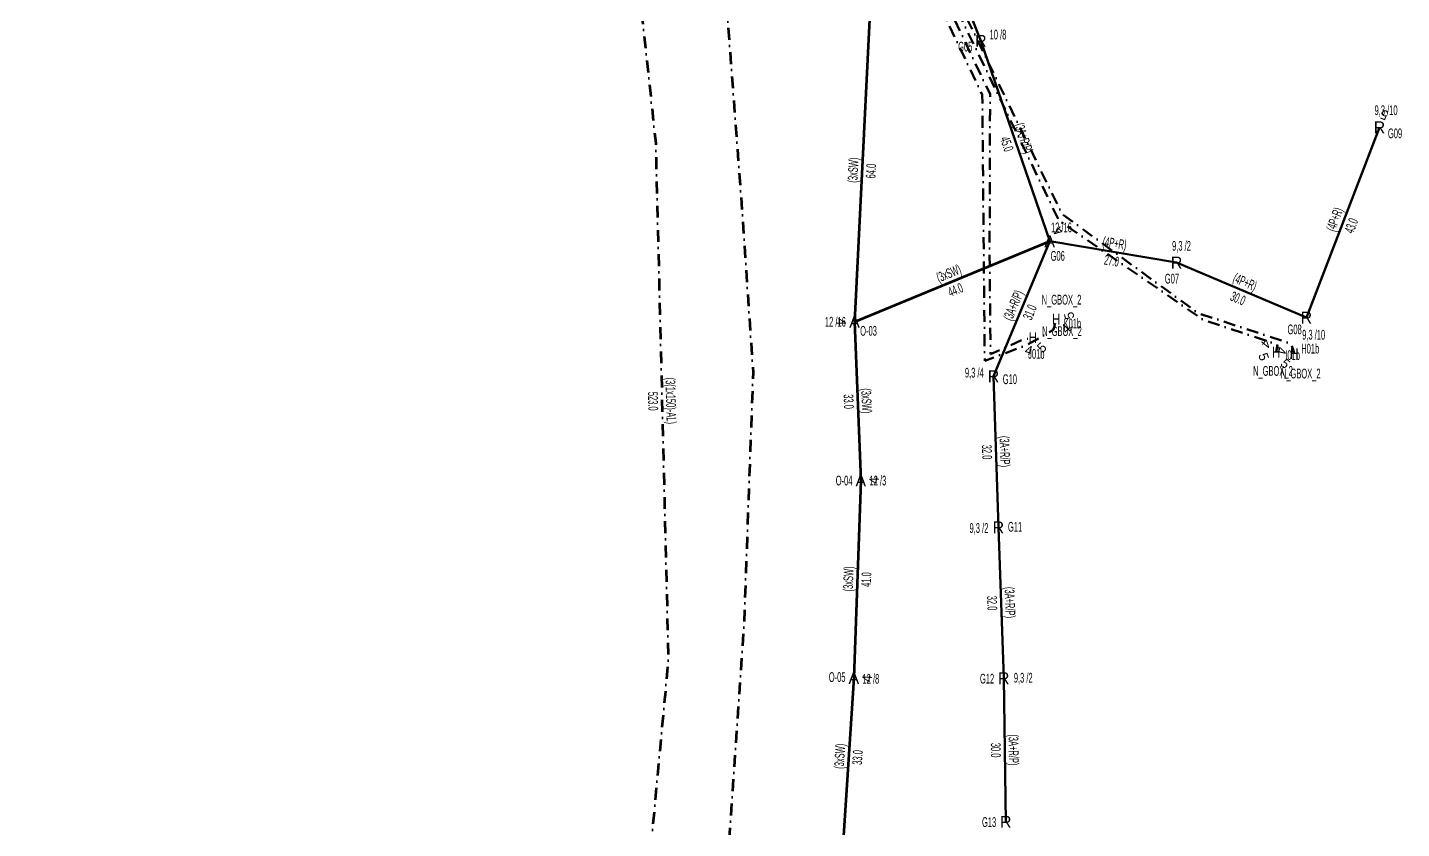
# Model space of a CAD drawing. Header units: millimetres. Extents: x 545975 to 551900, y 4179485 to 4182365.
# Drawn here: x 548402 to 548690.5, y 4180074.5 to 4180242.8 of the extents above; entities that cross this region are included whole.
import ezdxf
from ezdxf.enums import TextEntityAlignment as Align

# ---------------------------------------------------------------- set-up
doc = ezdxf.new("R2010")
doc.units = ezdxf.units.MM
doc.linetypes.add('DASHDOT', pattern=[5, 2.5, -1.25, 0, -1.25])
for name, color, linetype, lineweight in [('DIREK_AG_MEVCUT', 120, 'Continuous', 25), ('DIREK_BOX_MEVCUT', 5, 'Continuous', 25), ('DIREK_OG_MEVCUT', 16, 'Continuous', 25), ('HAT_ABH_YERALTI_YENI', 6, 'DASHDOT', 80), ('HAT_AG_HAVAI_MEVCUT', 126, 'Continuous', 50), ('HAT_BOX_YERALTI_MEVCUT', 192, 'DASHDOT', 50), ('HAT_OG_HAVAI_MEVCUT', 48, 'Continuous', 70), ('HAT_OG_YERALTI_MEVCUT', 48, 'DASHDOT', 70)]:
    doc.layers.add(name, color=color, linetype=linetype, lineweight=lineweight)
doc.styles.add('Direk', font='B_CAD')
doc.styles.get("Standard").update_dxf_attribs({"font": 'Arial'})

msp = doc.modelspace()

# ---------------------------------------------------------------- linework, layer by layer
at = {"layer": 'HAT_ABH_YERALTI_YENI', "flags": 128}
msp.add_lwpolyline([(548565.757, 4180389.383), (548562.332809, 4180385.426825), (548540.814898, 4180365.807553), (548539.549138, 4180362.432195), (548546.724768, 4180274.287313), (548552.000318, 4180204.509911), (548554.320877, 4180170.334406), (548552.430885, 4180117.858821), (548548.222994, 4180056.512278), (548541.057452, 4180000.634396), (548534.306735, 4179955.488975), (548508.367534, 4179884.85687), (548501.001453, 4179872.865634), (548468.091707, 4179835.10381), (548429.723054, 4179794.839733), (548427.824415, 4179789.776695), (548417.851642, 4179777.947164), (548333.479745, 4179678.310965), (548357.334443, 4179659.000019), (548300.69256, 4179584.208395), (548287.501237, 4179557.469227), (548286.43167, 4179553.19096), (548323.509984, 4179527.164836), (548314.709, 4179510.032)], dxfattribs=at)
at = {"layer": 'HAT_AG_HAVAI_MEVCUT'}
for p, q in [((548589.758692, 4180271.18047), (548602.161, 4180239.962)), ((548602.161, 4180239.962), (548616.597737, 4180197.863471)), ((548670.495, 4180181.833), (548685.836, 4180221.791)), ((548616.597737, 4180197.863471), (548604.797, 4180169.531)), ((548616.597737, 4180197.863471), (548643.245, 4180193.388)), ((548643.245, 4180193.388), (548670.495, 4180181.833)), ((548604.797, 4180169.531), (548605.833, 4180137.788)), ((548605.833, 4180137.788), (548606.952803, 4180106.100894)), ((548606.952803, 4180106.100894), (548607.38, 4180075.937))]:
    msp.add_line(p, q, dxfattribs=at)
at = {"layer": 'HAT_BOX_YERALTI_MEVCUT', "flags": 128}
for points in [[(548578.725, 4180408.635), (548590.353842, 4180411.08019), (548602.984403, 4180399.853025), (548569.458513, 4180339.670923), (548569.024029, 4180326.769519), (548574.194434, 4180296.190266), (548619.16437, 4180203.636305), (548647.655239, 4180182.823688), (548667.302778, 4180176.32375), (548667.967544, 4180174.255588)], [(548578.725, 4180408.635), (548590.281038, 4180406.531628), (548598.759978, 4180399.494982), (548566.027978, 4180340.751823), (548565.403836, 4180322.651713), (548571.126176, 4180294.372493), (548602.447006, 4180228.618914), (548602.959498, 4180172.770223), (548611.644083, 4180176.006593), (548617.369553, 4180179.240828), (548617.981435, 4180181.513534)], [(548578.725, 4180408.635), (548590.050027, 4180407.786013), (548599.822661, 4180399.433821), (548567.311966, 4180341.029479), (548567.024809, 4180321.83975), (548572.498657, 4180294.87498), (548604.079135, 4180228.755666), (548603.983113, 4180195.244055), (548604.176625, 4180174.139636), (548610.792528, 4180177.135516), (548613.039438, 4180177.634829)], [(548578.725, 4180408.635), (548591.195191, 4180408.181894), (548601.277481, 4180399.347888), (548581.977098, 4180365.644234), (548567.97845, 4180339.939958), (548567.786407, 4180325.248621), (548572.875411, 4180296.650774), (548618.565594, 4180202.207044), (548648.799697, 4180181.389587), (548664.451252, 4180176.20441), (548664.163035, 4180174.580687)]]:
    msp.add_lwpolyline(points, dxfattribs=at)
at = {"layer": 'HAT_OG_HAVAI_MEVCUT'}
for p, q in [((548578.76969, 4180244.485648), (548575.62, 4180180.951)), ((548575.62, 4180180.951), (548616.597737, 4180197.863471)), ((548575.62, 4180180.951), (548576.939, 4180147.621)), ((548576.939, 4180147.621), (548575.474, 4180106.168)), ((548575.474, 4180106.168), (548573.283, 4180073.028))]:
    msp.add_line(p, q, dxfattribs=at)
at = {"layer": 'HAT_OG_YERALTI_MEVCUT', "flags": 128}
msp.add_lwpolyline([(548578.725, 4180408.635), (548569.875832, 4180407.774318), (548565.756497, 4180408.273631), (548524.812799, 4180363.210597), (548519.070694, 4180355.970553), (548533.878869, 4180218.543281), (548536.532141, 4180110.108615), (548531.184307, 4180052.708534), (548517.66063, 4179977.932723), (548510.530185, 4179971.1588), (548470.599693, 4179972.228367), (548466.353, 4179963.176)], dxfattribs=at)

# ---------------------------------------------------------------- texts
at = {"layer": 'DIREK_AG_MEVCUT', "width": 0.53}
for s, p in [('10 /8', (548605.741392, 4180241.286247)), ('G05', (548598.878335, 4180238.747871)), ('9,3 /10', (548687.22145, 4180225.399618)), ('G09', (548689.103461, 4180220.53653)), ('9,3 /2', (548644.27131, 4180196.907657)), ('G07', (548642.265226, 4180190.027934)), ('G08', (548668.020781, 4180179.357472)), ('9,3 /10', (548672.018842, 4180178.244627)), ('9,3 /4', (548600.776389, 4180170.266849)), ('G10', (548608.239815, 4180168.900899)), ('9,3 /2', (548601.741862, 4180137.64895)), ('G11', (548609.33098, 4180137.90689)), ('G12', (548603.453874, 4180106.014302)), ('9,3 /2', (548611.045211, 4180106.202174)), ('G13', (548603.880351, 4180075.887436))]:
    msp.add_text(s, height=2.05, dxfattribs=at).set_placement(p, align=Align.MIDDLE_CENTER)
at = {"layer": 'DIREK_AG_MEVCUT', "style": 'Direk'}
for p in [(548602.161, 4180239.962), (548685.836, 4180221.791), (548643.245, 4180193.388), (548670.495, 4180181.833), (548604.797, 4180169.531), (548605.833, 4180137.788), (548606.952803, 4180106.100894), (548607.38, 4180075.937)]:
    msp.add_text('R', height=2.5, dxfattribs=at).set_placement(p, align=Align.MIDDLE_CENTER)
at = {"layer": 'DIREK_AG_MEVCUT', "color": 32, "style": 'Direk'}
msp.add_text('5', height=2, rotation=518.9968, dxfattribs=at).set_placement((548686.839576, 4180224.404969), align=Align.MIDDLE_CENTER)
at = {"layer": 'DIREK_BOX_MEVCUT', "width": 0.53}
for s, p in [('N_GBOX_2', (548619.083544, 4180185.60708)), ('K01b', (548621.36109, 4180180.603626)), ('N_GBOX_2', (548619.166063, 4180178.996302)), ('J01b', (548613.798694, 4180174.218175)), ('I01b', (548667.609167, 4180173.968987)), ('H01b', (548671.299644, 4180175.32662)), ('N_GBOX_2', (548663.464471, 4180170.64519)), ('N_GBOX_2', (548669.304874, 4180170.095007))]:
    msp.add_text(s, height=2.05, dxfattribs=at).set_placement(p, align=Align.MIDDLE_CENTER)
at = {"layer": 'DIREK_BOX_MEVCUT', "style": 'Direk', "width": 0.8}
for p in [(548617.981435, 4180181.513534), (548613.039438, 4180177.634829), (548664.163035, 4180174.580687), (548667.967544, 4180174.255588)]:
    msp.add_text('H', height=2.25, dxfattribs=at).set_placement(p, align=Align.MIDDLE_CENTER)
at = {"layer": 'DIREK_BOX_MEVCUT', "color": 32, "style": 'Direk'}
for s, rotation, p in [('5', 464.931512, (548620.686892, 4180182.234993)), ('4', 404.931512, (548619.958966, 4180179.531269)), ('4', 342.528808, (548612.198804, 4180174.963999)), ('5', 402.528808, (548614.932128, 4180175.571404)), ('4', 229.934631, (548662.020166, 4180176.382939)), ('4', 257.818889, (548665.230584, 4180174.846395)), ('5', 289.934631, (548661.530805, 4180173.626033)), ('5', 317.818889, (548666.08741, 4180172.180715))]:
    msp.add_text(s, height=2, rotation=rotation, dxfattribs=at).set_placement(p, align=Align.MIDDLE_CENTER)
at = {"layer": 'DIREK_OG_MEVCUT', "width": 0.53}
for s, p in [('12 /16', (548619.076011, 4180200.785455)), ('G06', (548618.290665, 4180194.80014)), ('12 /16', (548571.607668, 4180180.971023)), ('O-03', (548578.566827, 4180179.062558)), ('O-04', (548573.439008, 4180147.613603)), ('12 /3', (548580.529634, 4180147.628588)), ('O-05', (548571.978492, 4180106.345276)), ('12 /8', (548579.061017, 4180105.986083))]:
    msp.add_text(s, height=2.05, dxfattribs=at).set_placement(p, align=Align.MIDDLE_CENTER)
at = {"layer": 'DIREK_OG_MEVCUT', "color": 32, "style": 'Direk'}
for rotation, p in [(139.697131, (548618.408855, 4180199.998851)), (269.71408, (548572.820035, 4180180.964973)), (90.121089, (548579.738994, 4180147.626918)), (447.096711, (548578.270406, 4180106.026179))]:
    msp.add_text('4', height=2, rotation=rotation, dxfattribs=at).set_placement(p, align=Align.MIDDLE_CENTER)
at = {"layer": 'DIREK_OG_MEVCUT', "style": 'Direk'}
for p in [(548616.597737, 4180197.863471), (548575.62, 4180180.951), (548576.939, 4180147.621), (548575.474, 4180106.168)]:
    msp.add_text('A', height=2.5, dxfattribs=at).set_placement(p, align=Align.MIDDLE_CENTER)
at = {"layer": 'HAT_AG_HAVAI_MEVCUT', "lineweight": 30, "width": 0.53}
for s, rotation, p in [('(3A+R/P)', 288.928243, (548610.183405, 4180219.188462, 274308.298868)), ('(4P+R)', 68.9968, (548677.371974, 4180202.116657, 274342.918)), ('(4P+R)', 350.466019, (548630.062156, 4180196.463995, 274321.6225)), ('(4P+R)', 337.021273, (548657.201831, 4180188.393052, 274335.2475)), ('(3A+R/P)', 427.387819, (548609.912709, 4180184.024053, 274302.3985)), ('(3A+R/P)', 271.869306, (548606.164548, 4180153.687227, 274302.9165)), ('(3A+R/P)', 272.023956, (548607.242371, 4180121.974467, 274303.476402)), ('(3A+R/P)', 270.811399, (548608.016316, 4180091.030984, 274303.69))]:
    msp.add_text(s, height=2.05, rotation=rotation, dxfattribs=at).set_placement(p, align=Align.CENTER)
for s, rotation, p in [('45.0', 288.928243, (548608.575332, 4180218.637009, 274308.298868)), ('43.0', 68.9968, (548678.959026, 4180201.507343, 274342.918)), ('27.0', 350.466019, (548629.780581, 4180194.787476, 274321.6225)), ('30.0', 337.021273, (548656.538169, 4180186.827948, 274335.2475)), ('31.0', 427.387819, (548611.482028, 4180183.370417, 274302.3985)), ('32.0', 271.869306, (548604.465452, 4180153.631773, 274302.9165)), ('32.0', 272.023956, (548605.543432, 4180121.914427, 274303.476402)), ('30.0', 270.811399, (548606.316487, 4180091.00691, 274303.69))]:
    msp.add_text(s, height=2.05, rotation=rotation, dxfattribs=at).set_placement(p, align=Align.TOP_CENTER)
at = {"layer": 'HAT_OG_HAVAI_MEVCUT', "lineweight": 30, "width": 0.53}
for rotation, p in [(447.161921, (548576.345888, 4180212.760411, 274287.81)), (22.427085, (548595.784587, 4180190.192946, 274308.298868)), (272.266238, (548577.128835, 4180164.319612, 274288.4695)), (447.975939, (548575.35703, 4180126.924521, 274287.737)), (446.217483, (548573.530352, 4180089.654074, 274286.6415))]:
    msp.add_text('(3xSW)', height=2.05, rotation=rotation, dxfattribs=at).set_placement(p, align=Align.CENTER)
for s, rotation, p in [('64.0', 447.161921, (548578.043802, 4180212.676238, 274287.81)), ('44.0', 22.427085, (548596.43315, 4180188.621524, 274308.298868)), ('33.0', 272.266238, (548575.430165, 4180164.252388, 274288.4695)), ('41.0', 447.975939, (548577.05597, 4180126.864479, 274287.737)), ('33.0', 446.217483, (548575.226648, 4180089.541926, 274286.6415))]:
    msp.add_text(s, height=2.05, rotation=rotation, dxfattribs=at).set_placement(p, align=Align.TOP_CENTER)
at = {"layer": 'HAT_OG_YERALTI_MEVCUT', "lineweight": 30, "width": 0.53}
msp.add_text('(3(1x150)-AL)', height=2.05, rotation=271.401683, dxfattribs=at).set_placement((548536.055251, 4180164.346741), align=Align.CENTER)
msp.add_text('523.0', height=2.05, rotation=271.401683, dxfattribs=at).set_placement((548534.355759, 4180164.305156), align=Align.TOP_CENTER)

doc.saveas('drawing.dxf')
